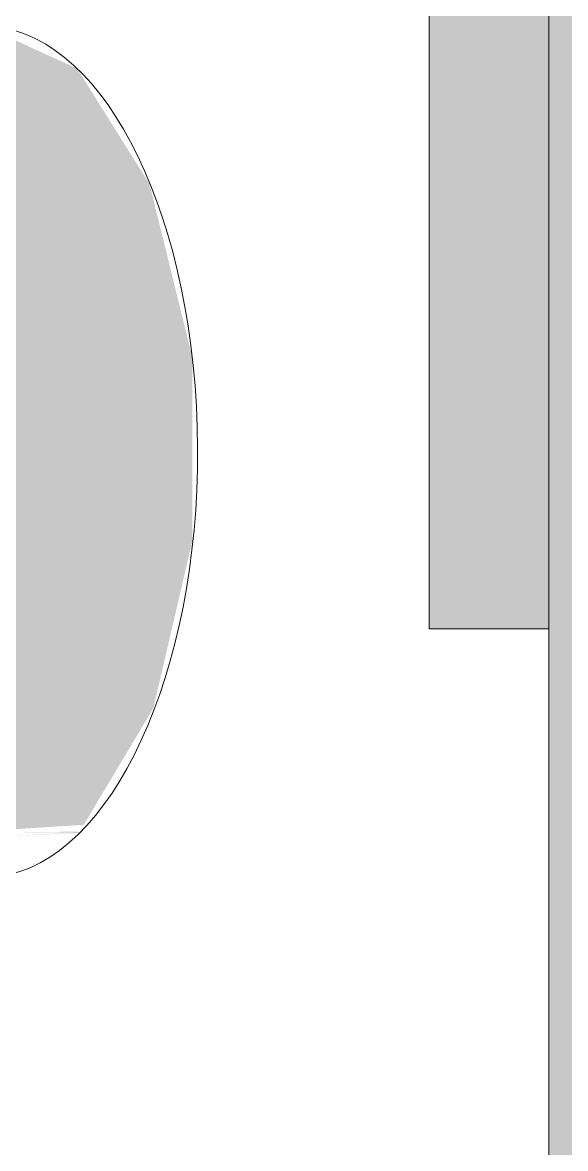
# Model space of a CAD drawing. Header units: millimetres. Extents: x -11450 to 1579, y -1115 to 3078.
# Drawn here: x -6002.8 to -5938, y 1250.4 to 1384.8 of the extents above; entities that cross this region are included whole.
import ezdxf

# ---------------------------------------------------------------- set-up
doc = ezdxf.new("R2010")
doc.units = ezdxf.units.MM
for name, color, linetype, lineweight in [('E-ELEC-EQPM-OTLN', 71, 'Continuous', 9), ('G-XREF-____-OTLN', 8, 'Continuous', 9), ('M-EQPM-____-OTLN', 50, 'Continuous', 9)]:
    doc.layers.add(name, color=color, linetype=linetype, lineweight=lineweight)

# ---------------------------------------------------------------- blocks, each defined once
blk = doc.blocks.new('SLM 0100 frame 19_02_26 - ASY SLM 0100 frame_iam-1661710-Разрез 11')
at = {"layer": 'G-XREF-____-OTLN'}
blk.add_hatch(color=256, dxfattribs=at).paths.add_polyline_path([(-5938.83, 140), (-5936, 140), (-5936, 2105), (-5940, 2105), (-5940, 140)])
blk.add_line((-5940, 2105), (-5940, 140), dxfattribs=at)
blk = doc.blocks.new('SLM 0100 frame 19_02_26 - Standard-1660941-Разрез 11')
blk.add_blockref('SLM 0100 frame 19_02_26 - ASY SLM 0100 frame_iam-1661710-Разрез 11', (0, 0))
blk = doc.blocks.new('Control box _1 - Шкаф ШУН-НС1-1447558-Разрез 11')
at = {"layer": 'E-ELEC-EQPM-OTLN'}
h = blk.add_hatch(color=9, dxfattribs=at)
h.paths.add_polyline_path([(-5954.25, 1312.39), (-5940, 1312.39), (-5940, 1400), (-5954.25, 1400), (-5954.25, 1325.51)])
h.paths.add_polyline_path([(-5497.68, 1312.39), (-5380, 1312.39), (-5380, 1400), (-5540, 1400), (-5540, 1312.39)])
h.paths.add_polyline_path([(-5580, 1312.39), (-5580, 1400), (-5900, 1400), (-5900, 1312.39), (-5704.07, 1312.39)])
h.paths.add_polyline_path([(-5600.88, 2050), (-5580, 2050), (-5580, 2105), (-5900, 2105), (-5900, 2050), (-5704.07, 2050)])
h.paths.add_polyline_path([(-5940, 2050), (-5940, 2105), (-5954.25, 2105), (-5954.25, 2050)])
for p, q in [((-5954.25, 1400), (-5954.25, 1312.39)), ((-5954.25, 1312.39), (-5954.25, 1400)), ((-5954.25, 1312.39), (-5940, 1312.39)), ((-5940, 1312.39), (-5954.25, 1312.39))]:
    blk.add_line(p, q, dxfattribs=at)
blk = doc.blocks.new('UV-Cleaner ODV-15 - UV-Cleaner ODV-15_ipt-V71-Разрез 11')
at = {"layer": 'G-XREF-____-OTLN', "lineweight": 20}
h = blk.add_hatch(color=181, dxfattribs=at)
h.paths.add_polyline_path([(-6104.44, 1282.71), (-6101.94, 1283.01), (-6101.94, 1285.65), (-6104.44, 1284.99), (-6104.44, 1282.71)])
h.paths.add_polyline_path([(-6104.44, 1285.45), (-6101.94, 1286.09), (-6101.94, 1287.39), (-6104.44, 1287.37), (-6104.44, 1285.93)])
h.paths.add_polyline_path([(-6101.94, 1287.47), (-6101.94, 1287.5), (-6104.44, 1287.5)])
h.paths.add_polyline_path([(-6101.94, 1287.59), (-6101.94, 1287.64), (-6104.44, 1287.63)])
h.paths.add_polyline_path([(-6004.44, 1287.64), (-5996.09, 1288.03), (-5996.13, 1288.07), (-6004.44, 1287.66)])
h.paths.add_polyline_path([(-5996.06, 1288.07), (-5996, 1288.18), (-6004.44, 1288.1)])
h.paths.add_polyline_path([(-6004.44, 1288.43), (-5995.48, 1289), (-5987.17, 1302.93), (-5982.53, 1322.89), (-5982.53, 1344.81), (-5987.63, 1365.49), (-5996.27, 1379.28), (-6007.29, 1384.31), (-6107.29, 1384.31), (-6096.23, 1379.21), (-6087.25, 1364.43), (-6082.53, 1344.13), (-6082.53, 1333.51), (-6004.44, 1333.29), (-6004.44, 1288.52), (-6004.44, 1288.51)])
at = {"layer": 'G-XREF-____-OTLN', "color": 7, "lineweight": 20}
blk.add_ellipse((-6007.29, 1333.51), major_axis=(0, 50.8), ratio=0.5, start_param=3.257681, end_param=6.283185, dxfattribs=at)
blk = doc.blocks.new('UV-Cleaner ODV-15 - Standard-V72-Разрез 11')
blk.add_blockref('UV-Cleaner ODV-15 - UV-Cleaner ODV-15_ipt-V71-Разрез 11', (0, 0))

msp = doc.modelspace()

# ---------------------------------------------------------------- block references
at = {"layer": 'E-ELEC-EQPM-OTLN'}
msp.add_blockref('Control box _1 - Шкаф ШУН-НС1-1447558-Разрез 11', (0, 0), dxfattribs=at)
at = {"layer": 'G-XREF-____-OTLN'}
msp.add_blockref('SLM 0100 frame 19_02_26 - Standard-1660941-Разрез 11', (0, 0), dxfattribs=at)
at = {"layer": 'M-EQPM-____-OTLN', "color": 182, "lineweight": 20}
msp.add_blockref('UV-Cleaner ODV-15 - Standard-V72-Разрез 11', (0, 0), dxfattribs=at)

doc.saveas('drawing.dxf')
